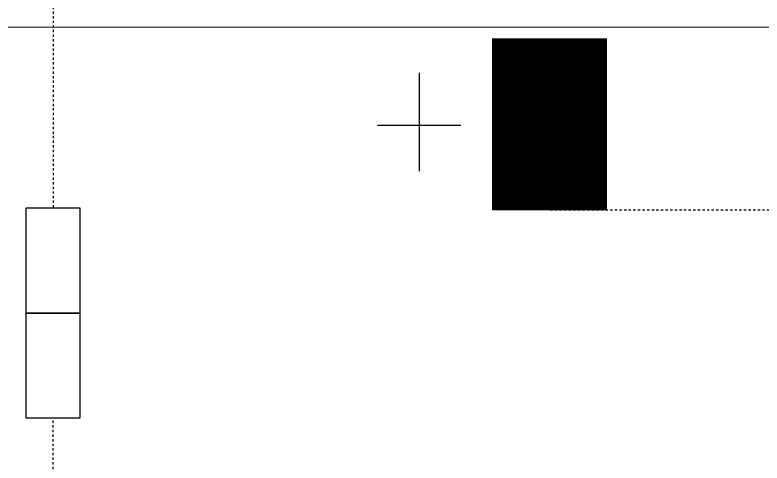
# Model space of a CAD drawing. Header units: feet. Extents: x -13743 to 68376, y -48 to 67763.
# Drawn here: x 6901.57 to 6933.98, y 64284.01 to 64303.44 of the extents above; entities that cross this region are included whole.
import ezdxf

# ---------------------------------------------------------------- set-up
doc = ezdxf.new("R2010")
doc.units = ezdxf.units.FT
doc.header["$MEASUREMENT"] = 0
doc.linetypes.add('HIDDEN', pattern=[0.375, 0.25, -0.125])
for name, color, linetype in [('E-HARN-COMP', 8, 'Continuous'), ('E-TRNK-CABL-NEG', 6, 'HIDDEN'), ('E-TRUNK-CABLE-POS', 6, 'HIDDEN'), ('Polarity-Text', 7, 'Continuous')]:
    doc.layers.add(name, color=color, linetype=linetype)

# ---------------------------------------------------------------- blocks, each defined once
blk = doc.blocks.new('A$C47dfd34d')
at = {"lineweight": 5}
blk.add_lwpolyline([(1.96325, 0.00667), (1.96325, 0.40665), (2.15491, 0.40665), (2.15491, 0.00667)], close=True, dxfattribs=at)

msp = doc.modelspace()

# ---------------------------------------------------------------- linework, layer by layer
at = {"layer": 'E-HARN-COMP', "const_width": 5}
msp.add_lwpolyline([(6924.761, 64294.973), (6924.761, 64302.428)], dxfattribs=at)
at = {"layer": 'E-HARN-COMP'}
for points in [[(6902.064, 64295.08), (6904.389, 64295.08), (6904.389, 64290.516), (6902.064, 64290.516)], [(6902.064, 64290.516), (6904.389, 64290.516), (6904.389, 64285.952), (6902.064, 64285.952)]]:
    msp.add_lwpolyline(points, close=True, dxfattribs=at)
at = {"layer": 'E-TRNK-CABL-NEG', "ltscale": 0.1}
msp.add_lwpolyline([(6924.761, 64254.551), (6903.226, 64254.551), (6903.226, 64285.958)], dxfattribs=at)
at = {"layer": 'E-TRUNK-CABLE-POS', "ltscale": 0.1}
for points in [[(6924.761, 64324.594), (6903.226, 64324.594), (6903.226, 64295.085)], [(6946.297, 64315.085), (6946.297, 64294.979), (6924.761, 64294.979)]]:
    msp.add_lwpolyline(points, dxfattribs=at)
at = {"layer": 'Polarity-Text'}
for p, q in [((6919.106, 64300.94), (6919.106, 64296.665)), ((6917.296, 64298.664), (6920.916, 64298.664))]:
    msp.add_line(p, q, dxfattribs=at)

# ---------------------------------------------------------------- block references
at = {"xscale": 194.318304, "yscale": 194.318304, "zscale": 194.318304, "rotation": 90}
msp.add_blockref('A$C47dfd34d', (6964.919, 63884.172), dxfattribs=at)

doc.saveas('drawing.dxf')
